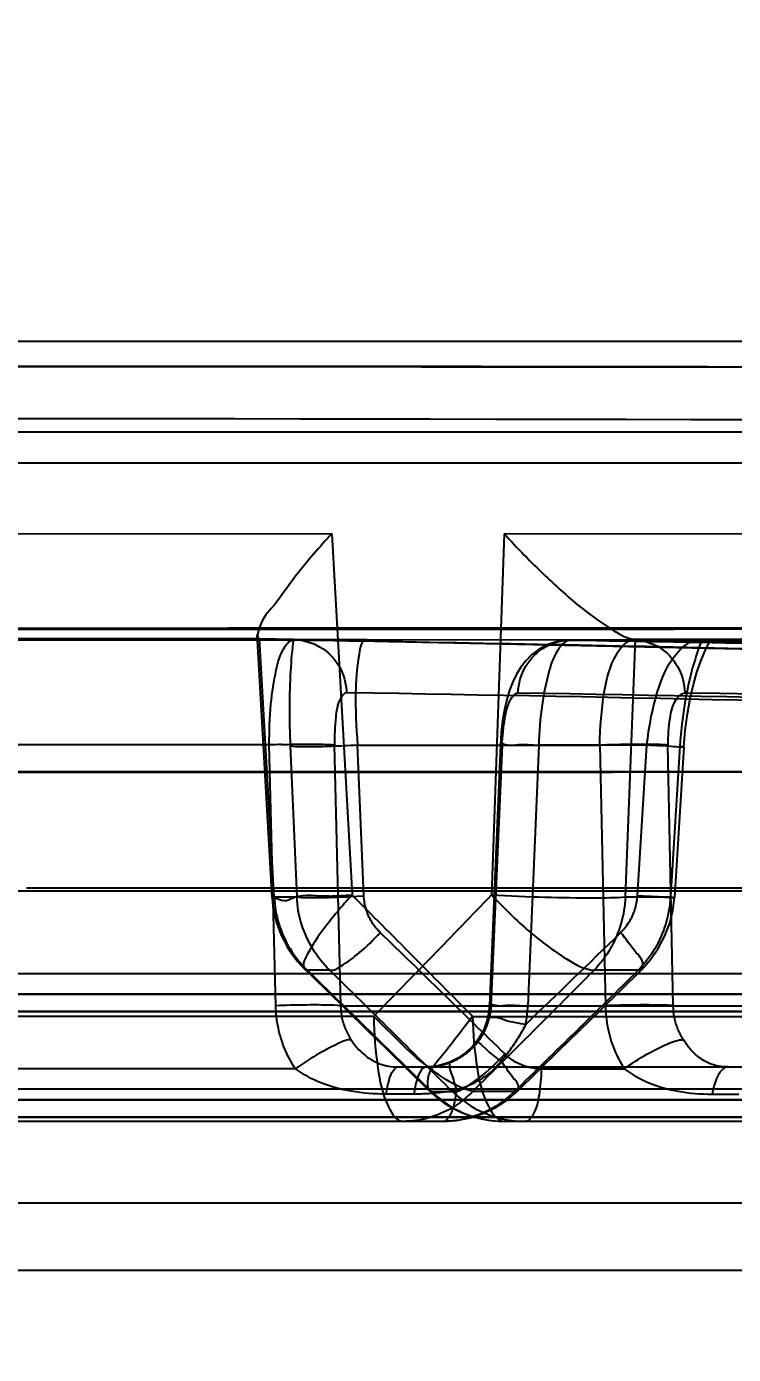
# Model space of a CAD drawing. Header units: millimetres. Extents: x 687 to 1107, y -116 to 478.
# Drawn here: x 945.372 to 946.151, y 377.089 to 378.553 of the extents above; entities that cross this region are included whole.
import ezdxf

# ---------------------------------------------------------------- set-up
doc = ezdxf.new("R2010")
doc.units = ezdxf.units.MM
doc.header["$LTSCALE"] = 0.1
doc.layers.add('DIM', color=3, linetype='Continuous')
doc.styles.get("Standard").update_dxf_attribs({"font": 'arial.ttf'})
doc.dimstyles.new('ISO-25', dxfattribs={"dimtxt": 2.5, "dimasz": 2.5, "dimexe": 1.25, "dimexo": 0.625, "dimtad": 1, "dimlfac": 5, "dimtxsty": 'Standard', "dimcen": 2.5, "dimadec": 0, "dimazin": 0, "dimtfac": 1, "dimtmove": 0, "dimatfit": 3, "dimfxl": 0, "dimarcsym": 0})

# ---------------------------------------------------------------- blocks, each defined once
blk = doc.blocks.new('*D66')
at = {"layer": 'Defpoints', "color": 0}
for p in [(944.6671, 406.9555), (944.6671, 389.8246), (1014.6687, 375.8242)]:
    blk.add_point(p, dxfattribs=at)
at = {"layer": 'DIM', "color": 0, "lineweight": -2}
for p, q in [((944.6671, 390.4496), (944.6671, 408.2055)), ((1014.6687, 376.4492), (1014.6687, 408.2055)), ((1012.1687, 406.9555), (947.1671, 406.9555))]:
    blk.add_line(p, q, dxfattribs=at)
at = {"layer": 'DIM', "color": 0}
for points in [[(947.1671, 407.3722), (947.1671, 406.5389), (944.6671, 406.9555)], [(1012.1687, 407.3722), (1012.1687, 406.5389), (1014.6687, 406.9555)]]:
    blk.add_solid(points, dxfattribs=at)
at = {"layer": 'DIM', "color": 0, "insert": (979.6679, 408.8578), "char_height": 2.5, "attachment_point": 5}
blk.add_mtext('350', dxfattribs=at)

msp = doc.modelspace()

# ---------------------------------------------------------------- linework, layer by layer
for p, q in [((949.1672, 378.2056), (944.6672, 378.2056)), ((949.0672, 378.1056), (940.267, 378.1056)), ((948.3579, 378.0723), (940.7904, 378.0697)), ((941.1601, 378.0699), (948.5429, 378.0724)), ((945.1481, 377.9938), (945.7084, 377.9935)), ((945.7084, 377.9935), (945.7308, 377.5952)), ((945.8987, 377.9933), (945.8847, 377.5952)), ((946.4283, 377.9927), (945.8987, 377.9933)), ((944.8251, 377.8768), (945.6668, 377.8765)), ((945.6287, 377.8778), (945.2755, 377.878)), ((945.6427, 377.5925), (945.6261, 377.8824)), ((945.6661, 377.877), (945.6288, 377.8777)), ((945.6449, 377.5931), (945.6288, 377.8775)), ((945.747, 377.8765), (945.6661, 377.877)), ((946.0412, 377.8762), (945.7469, 377.8765)), ((946.0414, 377.8762), (945.747, 377.8765)), ((946.1128, 377.8761), (945.9718, 377.8762)), ((945.972, 377.8762), (946.113, 377.8761)), ((946.0322, 377.5931), (946.0432, 377.8771)), ((946.0432, 377.8774), (946.3769, 377.877)), ((946.1165, 377.8766), (946.0432, 377.8773)), ((946.113, 377.8761), (946.1259, 377.8764)), ((945.6396, 377.7609), (944.8209, 377.7609)), ((945.6468, 377.4731), (945.6396, 377.7607)), ((945.6627, 377.7596), (945.6699, 377.5931)), ((945.711, 377.7607), (945.7182, 377.4731)), ((945.7438, 377.5941), (945.7369, 377.7607)), ((945.7369, 377.7605), (946.004, 377.7605)), ((945.8944, 377.7609), (945.8822, 377.4736)), ((945.8842, 377.4731), (945.8965, 377.7604)), ((945.8965, 377.7604), (945.8944, 377.7609)), ((945.9368, 377.7604), (945.9246, 377.4731)), ((946.0559, 377.7604), (945.9367, 377.7604)), ((946.004, 377.7604), (946.0101, 377.4731)), ((946.0454, 377.5941), (946.0559, 377.7603)), ((946.085, 377.4731), (946.0789, 377.7604)), ((946.0923, 377.7593), (946.0818, 377.5931)), ((946.0966, 377.7586), (946.0862, 377.5925)), ((951.1931, 377.5995), (944.8251, 377.5992)), ((945.372, 377.6032), (947.2832, 377.6032)), ((945.6449, 377.5931), (945.6699, 377.5931)), ((945.7289, 377.5934), (945.7438, 377.5941)), ((946.0322, 377.5931), (946.0818, 377.5931)), ((947.1372, 377.5084), (945.2732, 377.5084)), ((945.6788, 377.5135), (945.6814, 377.5123)), ((945.7062, 377.5123), (945.6814, 377.5123)), ((946.0464, 377.5123), (945.9977, 377.5123)), ((944.8234, 377.4857), (951.2204, 377.4857)), ((953.4392, 377.485), (944.8235, 377.4862)), ((963.4856, 377.4667), (925.8486, 377.4667)), ((927.8361, 377.4666), (956.7883, 377.4667)), ((945.7547, 377.4614), (944.3396, 377.4614)), ((945.7182, 377.4731), (963.2813, 377.4731)), ((945.7872, 377.4291), (945.7547, 377.4613)), ((945.8549, 377.4503), (945.8637, 377.4615)), ((945.8637, 377.4614), (947.1018, 377.4614)), ((945.8828, 377.4621), (945.8808, 377.4621)), ((945.8842, 377.4731), (945.8822, 377.4736)), ((946.085, 377.4731), (963.2877, 377.4731)), ((945.8713, 377.4358), (945.8695, 377.4356)), ((945.6683, 377.4035), (944.7882, 377.4035)), ((945.7815, 377.4056), (963.2928, 377.4056)), ((945.9394, 377.4035), (946.0309, 377.4035)), ((944.6672, 377.3816), (949.3176, 377.3817)), ((945.7988, 377.3756), (945.7684, 377.3756)), ((945.8183, 377.3785), (945.8415, 377.3785)), ((945.9096, 377.3785), (945.8638, 377.3786)), ((946.1277, 377.3756), (946.1573, 377.3756)), ((951.2816, 377.3691), (944.7631, 377.3692)), ((944.7632, 377.3693), (952.6613, 377.3693)), ((945.8312, 377.3456), (943.5031, 377.3456)), ((944.6666, 377.3503), (952.6626, 377.3504)), ((952.6626, 377.3503), (944.667, 377.3504)), ((948.9288, 377.3456), (945.8993, 377.3456)), ((952.6673, 377.2556), (936.667, 377.2556)), ((949.3393, 377.1809), (944.6672, 377.1811))]:
    msp.add_line(p, q)
for points in [[(948.2844, 378.1733), (948.1491, 378.1736), (947.9994, 378.174), (947.8368, 378.1744), (947.661, 378.1748), (947.4716, 378.1753), (947.2707, 378.1757), (947.0594, 378.1761), (946.8389, 378.1764), (946.6093, 378.1768), (946.3705, 378.1771), (946.1236, 378.1774), (945.8705, 378.1776), (945.6124, 378.1778), (945.3508, 378.178), (945.086, 378.1781), (944.819, 378.1782), (944.5509, 378.1782), (944.2829, 378.1781), (944.0166, 378.178), (943.7534, 378.1779)], [(948.2621, 378.1734), (948.1278, 378.1737), (947.9792, 378.1741), (947.8169, 378.1745), (947.6417, 378.1749), (947.4544, 378.1753), (947.2558, 378.1757), (947.0465, 378.1761), (946.8274, 378.1765), (946.5989, 378.1768), (946.363, 378.1772), (946.1216, 378.1774), (945.8737, 378.1777), (945.6199, 378.1779), (945.3622, 378.178), (945.1021, 378.1781), (944.8408, 378.1782), (944.5782, 378.1782), (944.3144, 378.1782), (944.051, 378.1781), (943.7898, 378.1779)], [(945.6667, 377.8765), (945.5283, 377.8766), (945.3886, 377.8767), (945.2485, 377.8767), (945.1078, 377.8768), (944.9664, 377.8768), (944.8251, 377.8768)], [(950.4171, 377.6606), (949.6058, 377.7168), (948.8023, 377.7649), (948.0068, 377.8048), (947.2192, 377.8367), (946.4394, 377.8605), (945.6677, 377.8765)], [(945.9718, 377.8762), (945.9586, 377.8749), (945.9468, 377.8712), (945.9371, 377.8661), (945.9292, 377.8602), (945.9225, 377.8535), (945.9169, 377.8464), (945.9121, 377.8386), (945.908, 377.8302), (945.9045, 377.821), (945.9014, 377.8108), (945.8989, 377.7997), (945.8968, 377.7875), (945.8953, 377.7745), (945.8944, 377.7609)], [(952.3611, 377.658), (951.2221, 377.7161), (950.1174, 377.7653), (949.047, 377.8055), (948.011, 377.8372), (947.0093, 377.8607), (946.042, 377.8762)], [(946.0966, 377.7586), (946.0982, 377.777), (946.1005, 377.7949), (946.1036, 377.8117), (946.1071, 377.8271), (946.1111, 377.8409), (946.1152, 377.8529), (946.1193, 377.8629), (946.1232, 377.8707), (946.1265, 377.8764)], [(946.0502, 377.5131), (946.06, 377.524), (946.0684, 377.5362), (946.0753, 377.5493), (946.0807, 377.5632), (946.0843, 377.5777), (946.0862, 377.5925)], [(945.6788, 377.5135), (945.7016, 377.4912), (945.7244, 377.4689), (945.7472, 377.4467), (945.7699, 377.4244), (945.7926, 377.4022), (945.8152, 377.38)], [(945.9131, 377.379), (945.936, 377.4013), (945.9589, 377.4236), (945.9818, 377.446), (946.0046, 377.4683), (946.0274, 377.4907), (946.0502, 377.5131)], [(945.8808, 377.4621), (945.8791, 377.4555), (945.8767, 377.4487), (945.8734, 377.4421), (945.8695, 377.4356)], [(945.8822, 377.4736), (945.8819, 377.4697), (945.8814, 377.4659), (945.8808, 377.4621)], [(945.8695, 377.4356), (945.8633, 377.4278), (945.8559, 377.421), (945.8476, 377.4153), (945.8385, 377.4108)], [(945.8385, 377.4108), (945.8321, 377.4085), (945.8254, 377.4069), (945.8188, 377.4059), (945.8124, 377.4056)], [(945.8312, 377.3456), (945.8461, 377.3465), (945.8609, 377.3494), (945.8752, 377.3542), (945.8888, 377.3608), (945.9015, 377.3691), (945.9131, 377.379)]]:
    msp.add_lwpolyline(points)
for centre, radius, start, end in [((945.6893, 376.3157), 1.4458, 91.4352, 91.9712), ((945.6669, 378.9992), 1.2405, 272.5251, 273.2336), ((945.4597, 382.8494), 5.2612, 272.6795, 272.9529), ((905.1172, 337.1122), 57.344, 44.719361, 44.907787), ((925.8039, 396.9688), 27.9029, 315.64379, 316.02697), ((945.7625, 377.5994), 0.12, 183.4746, 225.7302), ((905.3652, 335.9716), 57.9739, 45.63899, 45.828466), ((925.3855, 398.8082), 29.6281, 313.88025, 314.16167), ((905.4644, 336.257), 57.6143, 45.539788, 45.73011), ((905.5961, 336.802), 57.1502, 45.23467, 45.4255), ((925.9536, 397.439), 28.2637, 314.78476, 315.16829), ((925.3179, 398.564), 29.544, 314.18566, 314.55677), ((945.8104, 377.4768), 0.0739, 348.5075, 357.1395), ((945.7872, 377.4787), 0.1375, 349.0596, 357.6589), ((945.8993, 377.4656), 0.12, 224.2599, 270)]:
    msp.add_arc(centre, radius, start, end)
for points, knots in [([(940.6928, 378.1722), (940.6766, 378.1722), (940.6505, 378.1721), (940.6155, 378.172), (940.5867, 378.1719), (940.5757, 378.1719), (940.5601, 378.1718), (940.5713, 378.1719), (940.5821, 378.1719), (940.6219, 378.172), (940.6906, 378.1722), (940.805, 378.1726), (940.9554, 378.173), (941.2268, 378.1738), (941.6441, 378.1748), (942.11, 378.1758), (942.5355, 378.1765), (942.8874, 378.1771), (943.2566, 378.1775), (943.7735, 378.178), (944.434, 378.1783), (945.0987, 378.1782), (945.6268, 378.1779), (946.0119, 378.1776), (946.3838, 378.1771), (946.8439, 378.1765), (947.3619, 378.1756), (947.8675, 378.1744), (948.1559, 378.1737), (948.2626, 378.1734)], [0, 0, 0, 0, 0.005823, 0.010402, 0.013726, 0.015796, 0.016608, 0.017066, 0.018803, 0.021787, 0.031398, 0.045882, 0.065227, 0.089191, 0.149773, 0.225198, 0.267685, 0.312785, 0.360042, 0.409119, 0.51084, 0.613132, 0.663784, 0.713197, 0.76066, 0.806283, 0.889497, 0.959103, 1, 1, 1, 1]), ([(941.072, 378.1733), (941.2332, 378.1738), (941.6003, 378.1747), (942.2087, 378.176), (942.9204, 378.1771), (943.7062, 378.1779), (944.532, 378.1782), (945.3647, 378.1781), (946.1671, 378.1774), (946.904, 378.1764), (947.5513, 378.1751), (948.0628, 378.1739), (948.4634, 378.1728), (948.6405, 378.1722), (948.818, 378.1717), (948.682, 378.1721), (948.6399, 378.1722)], [0, 0, 0, 0, 0.061828, 0.140832, 0.233385, 0.334836, 0.44226, 0.550165, 0.654318, 0.74989, 0.833348, 0.901165, 0.950069, 0.977961, 0.983845, 1, 1, 1, 1]), ([(926.277, 377.8907), (929.3414, 377.9675), (935.4713, 378.0827), (944.6676, 378.1402), (953.8638, 378.0826), (959.9937, 377.9675), (963.0581, 377.8907)], [0, 0, 0, 0, 0.25, 0.5, 0.75, 1, 1, 1, 1]), ([(945.7084, 377.9935), (945.695, 377.9786), (945.6718, 377.9531), (945.6451, 377.9134), (945.6291, 377.8975), (945.6257, 377.8777), (945.6288, 377.8775)], [0, 0, 0, 0, 0.419986, 0.738458, 0.934249, 1, 1, 1, 1]), ([(945.8987, 377.9933), (945.913, 377.9775), (945.9409, 377.9491), (945.9811, 377.9127), (946.014, 377.8894), (946.0347, 377.8775), (946.0432, 377.8771)], [0, 0, 0, 0, 0.342271, 0.637829, 0.864278, 1, 1, 1, 1]), ([(944.667, 377.8881), (945.0706, 377.8881), (945.8772, 377.8883), (947.086, 377.889), (948.2918, 377.8897), (949.4933, 377.8902), (950.6887, 377.8903), (952.2636, 377.8901), (953.8207, 377.8899), (955.3507, 377.8896), (956.4552, 377.8895), (957.5152, 377.8893), (958.5133, 377.8891), (959.4275, 377.889), (960.2397, 377.8891), (960.9373, 377.8892), (961.514, 377.8893), (961.9179, 377.8895), (962.183, 377.8897), (962.386, 377.8898), (962.5935, 377.89), (962.7982, 377.8903), (962.9371, 377.8905), (963.0298, 377.8907), (963.1085, 377.8908), (963.1986, 377.891), (963.2968, 377.8912), (963.3826, 377.8913), (963.4559, 377.8915), (963.5179, 377.8916), (963.5624, 377.8917), (963.5925, 377.8918), (963.6109, 377.8918), (963.6266, 377.8919), (963.6395, 377.8919), (963.6486, 377.8919), (963.6546, 377.8919), (963.6581, 377.8919), (963.6609, 377.8919), (963.663, 377.8919), (963.6644, 377.8919), (963.6652, 377.8919), (963.6655, 377.8919), (963.6656, 377.8919)], [0, 0, 0, 0, 0.063732, 0.127369, 0.190866, 0.254139, 0.317094, 0.379625, 0.502835, 0.562966, 0.621227, 0.677238, 0.730352, 0.778832, 0.821598, 0.85859, 0.888999, 0.912651, 0.922367, 0.930873, 0.9447, 0.955137, 0.963199, 0.966622, 0.969786, 0.975624, 0.980838, 0.985306, 0.989164, 0.992421, 0.995086, 0.996199, 0.997167, 0.997992, 0.998674, 0.999215, 0.999432, 0.999615, 0.999763, 0.999877, 0.999956, 0.999982, 1, 1, 1, 1]), ([(963.0581, 377.8907), (963.0099, 377.8906), (962.9009, 377.8904), (962.7273, 377.8902), (962.5183, 377.8899), (962.2824, 377.8898), (962.004, 377.8896), (961.6714, 377.8894), (961.2614, 377.8892), (960.7632, 377.8891), (960.1833, 377.8891), (959.534, 377.889), (958.8251, 377.8891), (958.0913, 377.8892), (957.3392, 377.8894), (956.6118, 377.8895), (955.8935, 377.8896), (955.151, 377.8897), (954.3579, 377.8898), (953.5595, 377.8899), (952.796, 377.89), (952.1156, 377.8901), (951.4776, 377.8902), (950.8784, 377.8903), (950.2728, 377.8903), (949.6846, 377.8904), (949.1184, 377.8904), (948.61, 377.8903), (948.1361, 377.8902), (947.711, 377.8901), (947.2993, 377.89), (946.907, 377.8898), (946.5204, 377.8897), (946.1455, 377.8895), (945.7764, 377.8893), (945.4099, 377.8891), (945.0402, 377.8889), (944.7916, 377.8889), (944.6672, 377.8889)], [0, 0, 0, 0, 0.007865, 0.01778, 0.028328, 0.041955, 0.056264, 0.073729, 0.096226, 0.123137, 0.154999, 0.190818, 0.229056, 0.270639, 0.310512, 0.35174, 0.389304, 0.427678, 0.472863, 0.518671, 0.557925, 0.597414, 0.62966, 0.661992, 0.695165, 0.728437, 0.757945, 0.787531, 0.811366, 0.835242, 0.856876, 0.878536, 0.899228, 0.919939, 0.939685, 0.959446, 0.979719, 1, 1, 1, 1]), ([(945.6396, 377.7609), (945.6395, 377.7758), (945.6403, 377.8033), (945.6461, 377.8399), (945.6521, 377.864), (945.6623, 377.8766), (945.6668, 377.8765)], [0, 0, 0, 0, 0.364543, 0.674381, 0.888958, 1, 1, 1, 1]), ([(945.6661, 377.877), (945.6646, 377.8655), (945.6625, 377.8405), (945.6615, 377.8013), (945.6621, 377.7738), (945.6627, 377.7596)], [0, 0, 0, 0, 0.297756, 0.637119, 1, 1, 1, 1]), ([(945.6668, 377.8765), (945.8263, 377.874), (946.1318, 377.8682), (946.5707, 377.8572), (946.9721, 377.8448), (947.3385, 377.8318), (947.6735, 377.8183), (947.9792, 377.805), (948.2584, 377.7917), (948.5135, 377.7787), (948.7463, 377.7663), (948.9564, 377.7546), (949.1449, 377.7432), (949.3172, 377.7324), (949.4756, 377.7229), (949.6143, 377.7147), (949.7311, 377.7057), (949.8314, 377.6979), (949.9247, 377.6914), (950.0126, 377.6853), (950.0935, 377.6796), (950.1675, 377.6745), (950.2366, 377.6696), (950.3064, 377.665), (950.38, 377.6613), (950.452, 377.6584), (950.5161, 377.655), (950.5724, 377.651), (950.6282, 377.647), (950.6863, 377.6427), (950.7436, 377.6383), (950.7965, 377.6343), (950.8435, 377.6307), (950.8854, 377.6275), (950.9229, 377.6246), (950.9568, 377.6219), (950.9875, 377.6195), (951.0153, 377.6173), (951.0406, 377.6153), (951.0637, 377.6134), (951.0847, 377.6118), (951.1038, 377.6102), (951.1212, 377.6088), (951.1372, 377.6075), (951.1517, 377.6063), (951.1649, 377.6052), (951.1771, 377.6042), (951.1877, 377.6033), (951.1983, 377.6027), (951.2033, 377.6014), (951.2119, 377.6019), (951.2082, 377.5989), (951.2021, 377.6006), (951.1966, 377.5996), (951.1931, 377.5995)], [0, 0, 0, 0, 0.085898, 0.1646, 0.236515, 0.302172, 0.362109, 0.417091, 0.467033, 0.51264, 0.554692, 0.592596, 0.625983, 0.656442, 0.68559, 0.711449, 0.73126, 0.748681, 0.765679, 0.781595, 0.796157, 0.809383, 0.821519, 0.833477, 0.847089, 0.861216, 0.872267, 0.881681, 0.891627, 0.902392, 0.913051, 0.922581, 0.930971, 0.938465, 0.94519, 0.95126, 0.956759, 0.961756, 0.966301, 0.970439, 0.974209, 0.977645, 0.980778, 0.983637, 0.986253, 0.988622, 0.990789, 0.992785, 0.994552, 0.995992, 0.996809, 0.99698, 0.998161, 1, 1, 1, 1]), ([(945.6668, 377.8765), (945.6768, 377.8765), (945.697, 377.8709), (945.7188, 377.8485), (945.7245, 377.8283), (945.7248, 377.8181)], [0, 0, 0, 0, 0.332504, 0.661629, 1, 1, 1, 1]), ([(945.747, 377.8765), (945.7411, 377.8766), (945.7363, 377.848), (945.7337, 377.8158), (945.7353, 377.7799), (945.7369, 377.7607)], [0, 0, 0, 0, 0.151351, 0.510619, 1, 1, 1, 1]), ([(945.9138, 377.8181), (945.9142, 377.8284), (945.9201, 377.8486), (945.942, 377.8708), (945.9621, 377.8762), (945.972, 377.8762)], [0, 0, 0, 0, 0.341958, 0.671108, 1, 1, 1, 1]), ([(945.972, 377.8762), (945.9668, 377.8763), (945.955, 377.8643), (945.9467, 377.8394), (945.9391, 377.8029), (945.9372, 377.7752), (945.9367, 377.7604)], [0, 0, 0, 0, 0.121748, 0.339549, 0.645258, 1, 1, 1, 1]), ([(945.972, 377.8762), (946.1231, 377.8738), (946.4128, 377.8684), (946.8291, 377.8582), (947.21, 377.847), (947.558, 377.8352), (947.8765, 377.823), (948.1684, 377.8107), (948.4351, 377.7988), (948.6788, 377.7868), (948.9016, 377.7753), (949.1057, 377.7646), (949.292, 377.7542), (949.4611, 377.7443), (949.6139, 377.7353), (949.7523, 377.7262), (949.8817, 377.7188), (949.9957, 377.709), (950.0924, 377.7075), (950.1706, 377.6906), (950.2437, 377.6777), (950.3167, 377.6729), (950.3849, 377.6686), (950.4468, 377.6644), (950.5031, 377.6607), (950.5552, 377.6574), (950.6064, 377.6558), (950.663, 377.6604), (950.727, 377.6631), (950.7919, 377.649), (950.8548, 377.6405), (950.9158, 377.6351), (950.9762, 377.6301), (951.0334, 377.6256), (951.0849, 377.6215), (951.1306, 377.6179), (951.1715, 377.6147), (951.2083, 377.6118), (951.2416, 377.6092), (951.2718, 377.6068), (951.2993, 377.6046), (951.3244, 377.6027), (951.3473, 377.6008), (951.3681, 377.5992), (951.3872, 377.5977), (951.4046, 377.5963), (951.4206, 377.5951), (951.4352, 377.5939), (951.4485, 377.5929), (951.4607, 377.592), (951.4719, 377.5912), (951.4822, 377.5905), (951.4915, 377.5899), (951.5, 377.5894), (951.5075, 377.5891), (951.5139, 377.5893), (951.5186, 377.5895), (951.5225, 377.5921), (951.519, 377.5967), (951.5128, 377.5986), (951.507, 377.5994), (951.5037, 377.5994)], [0, 0, 0, 0, 0.081261, 0.155751, 0.223797, 0.286087, 0.342926, 0.395135, 0.443125, 0.48643, 0.526248, 0.563026, 0.596327, 0.62654, 0.654067, 0.678569, 0.701147, 0.723717, 0.740068, 0.752959, 0.766582, 0.779975, 0.792249, 0.8033, 0.81333, 0.822547, 0.831369, 0.840819, 0.853128, 0.865565, 0.876348, 0.887213, 0.898479, 0.908918, 0.91809, 0.926249, 0.933556, 0.940139, 0.946096, 0.951506, 0.956431, 0.960921, 0.965017, 0.968756, 0.972172, 0.975295, 0.978153, 0.980768, 0.983162, 0.985356, 0.987363, 0.989197, 0.990871, 0.992394, 0.993754, 0.994925, 0.995814, 0.99635, 0.996965, 0.998222, 1, 1, 1, 1]), ([(946.004, 377.7604), (946.004, 377.7799), (946.0073, 377.8148), (946.0159, 377.8543), (946.0333, 377.8763), (946.0414, 377.8762)], [0, 0, 0, 0, 0.460186, 0.808561, 1, 1, 1, 1]), ([(946.0414, 377.8762), (946.051, 377.8762), (946.0708, 377.8705), (946.0918, 377.8482), (946.0974, 377.8282), (946.0977, 377.8181)], [0, 0, 0, 0, 0.327626, 0.658005, 1, 1, 1, 1]), ([(946.0414, 377.8762), (946.2875, 377.8732), (946.7339, 377.8664), (947.3833, 377.8532), (947.962, 377.8389), (948.4849, 377.8239), (948.9263, 377.8097), (949.2953, 377.797), (949.6245, 377.7848), (949.946, 377.7719), (950.26, 377.7594), (950.5496, 377.7472), (950.7973, 377.7343), (951.0158, 377.7233), (951.2089, 377.7163), (951.3956, 377.7098), (951.5755, 377.6898), (951.7549, 377.6583), (951.9227, 377.6477), (952.0817, 377.6415), (952.2412, 377.654), (952.3982, 377.6634), (952.5323, 377.6257), (952.6397, 377.6098), (952.7245, 377.6002), (952.796, 377.5935), (952.8574, 377.5884), (952.9104, 377.5843), (952.9567, 377.581), (952.9974, 377.5782), (953.0334, 377.5758), (953.0657, 377.5738), (953.0949, 377.572), (953.1218, 377.5705), (953.1471, 377.569), (953.1716, 377.5677), (953.1963, 377.5665), (953.2265, 377.5651), (953.264, 377.5639), (953.3071, 377.5626), (953.3515, 377.5647), (953.3862, 377.5617), (953.4193, 377.5813), (953.4067, 377.599), (953.4015, 377.5987)], [0, 0, 0, 0, 0.099701, 0.180826, 0.263056, 0.334141, 0.392697, 0.441911, 0.483682, 0.526118, 0.572255, 0.610957, 0.643517, 0.672723, 0.699528, 0.721784, 0.748357, 0.772797, 0.795468, 0.816394, 0.837136, 0.860399, 0.879352, 0.893082, 0.904361, 0.913942, 0.922168, 0.929286, 0.935496, 0.940952, 0.945803, 0.950131, 0.954045, 0.957661, 0.961049, 0.964303, 0.967611, 0.97103, 0.976565, 0.982799, 0.988557, 0.994235, 0.997881, 1, 1, 1, 1]), ([(953.4015, 377.5987), (953.423, 377.5997), (953.4982, 377.603), (953.3739, 377.6195), (953.2669, 377.6206), (953.0463, 377.633), (952.7898, 377.6418), (952.4863, 377.6529), (952.1581, 377.6645), (951.865, 377.6771), (951.6061, 377.6937), (951.3074, 377.7121), (950.9334, 377.7269), (950.4996, 377.7481), (950.0376, 377.767), (949.5065, 377.7882), (948.9142, 377.8093), (948.255, 377.8303), (947.5731, 377.8487), (946.8238, 377.8649), (946.3154, 377.8728), (946.0414, 377.8762)], [0, 0, 0, 0, 0.00864, 0.014652, 0.03226, 0.064401, 0.095957, 0.137352, 0.185129, 0.227664, 0.254722, 0.288956, 0.347449, 0.404508, 0.462822, 0.532499, 0.617258, 0.70004, 0.796475, 0.890317, 1, 1, 1, 1]), ([(946.0559, 377.7604), (946.058, 377.7803), (946.0648, 377.8157), (946.0812, 377.8571), (946.1033, 377.8762), (946.113, 377.8761)], [0, 0, 0, 0, 0.443739, 0.785142, 1, 1, 1, 1]), ([(946.1165, 377.8766), (946.112, 377.8653), (946.1041, 377.8406), (946.0961, 377.8013), (946.0932, 377.7735), (946.0923, 377.7593)], [0, 0, 0, 0, 0.304954, 0.643423, 1, 1, 1, 1]), ([(945.7252, 377.8182), (945.7218, 377.8181), (945.7147, 377.8076), (945.7123, 377.7883), (945.7113, 377.7709), (945.7114, 377.7607)], [0, 0, 0, 0, 0.16536, 0.502681, 1, 1, 1, 1]), ([(951.2506, 377.5411), (950.6368, 377.5925), (949.4092, 377.6815), (947.567, 377.7739), (946.3388, 377.808), (945.7252, 377.8182)], [0, 0, 0, 0, 0.333958, 0.66724, 1, 1, 1, 1]), ([(945.8961, 377.7604), (945.8966, 377.7703), (945.8985, 377.7875), (945.9027, 377.807), (945.9097, 377.8175), (945.9134, 377.8182)], [0, 0, 0, 0, 0.47727, 0.818877, 1, 1, 1, 1]), ([(945.9134, 377.8182), (946.5287, 377.8078), (947.7592, 377.7735), (949.6037, 377.6812), (950.8318, 377.5924), (951.4454, 377.5412)], [0, 0, 0, 0, 0.333263, 0.666545, 1, 1, 1, 1]), ([(946.0793, 377.7604), (946.0792, 377.7704), (946.0805, 377.7875), (946.0847, 377.8084), (946.0939, 377.8177), (946.098, 377.8181)], [0, 0, 0, 0, 0.467671, 0.803109, 1, 1, 1, 1]), ([(946.098, 377.8181), (946.9156, 377.8066), (948.5512, 377.7706), (951.0049, 377.678), (952.6403, 377.5906), (953.4581, 377.5404)], [0, 0, 0, 0, 0.332999, 0.666308, 1, 1, 1, 1]), ([(945.6531, 377.7611), (945.6616, 377.7613), (945.6769, 377.7616), (945.6962, 377.7614), (945.707, 377.7612), (945.711, 377.7607)], [0, 0, 0, 0, 0.43757, 0.792266, 1, 1, 1, 1]), ([(945.6627, 377.7596), (945.6664, 377.7589), (945.6773, 377.7589), (945.6968, 377.7589), (945.7127, 377.7595), (945.7216, 377.7599)], [0, 0, 0, 0, 0.190639, 0.548472, 1, 1, 1, 1]), ([(945.8944, 377.7609), (945.8944, 377.7627), (945.9052, 377.7593), (945.9157, 377.7622), (945.9294, 377.7607), (945.9368, 377.7604)], [0, 0, 0, 0, 0.126338, 0.479771, 1, 1, 1, 1]), ([(946.0789, 377.7604), (946.0732, 377.761), (946.0583, 377.7612), (946.0333, 377.7612), (946.0141, 377.7607), (946.004, 377.7604)], [0, 0, 0, 0, 0.231472, 0.594791, 1, 1, 1, 1]), ([(946.0923, 377.7593), (946.0935, 377.7591), (946.1011, 377.7574), (946.071, 377.76), (946.0648, 377.7598), (946.0559, 377.7603)], [0, 0, 0, 0, 0.08346, 0.390911, 1, 1, 1, 1]), ([(963.8834, 377.7339), (963.8833, 377.7339), (963.883, 377.7339), (963.8822, 377.7339), (963.8808, 377.7339), (963.8787, 377.7339), (963.8759, 377.7339), (963.8724, 377.7339), (963.8664, 377.7339), (963.8573, 377.7339), (963.8443, 377.7339), (963.8287, 377.7339), (963.8103, 377.7338), (963.7802, 377.7338), (963.7357, 377.7336), (963.6738, 377.7335), (963.6005, 377.7333), (963.5148, 377.7332), (963.4166, 377.733), (963.3266, 377.7328), (963.2478, 377.7327), (963.1549, 377.7325), (963.0154, 377.7323), (962.8091, 377.732), (962.5995, 377.7318), (962.3941, 377.7316), (962.1245, 377.7314), (961.7126, 377.7313), (961.1237, 377.7311), (960.4103, 377.731), (959.5797, 377.731), (958.6456, 377.7311), (957.6281, 377.7313), (956.5504, 377.7314), (955.4305, 377.7316), (953.8837, 377.7318), (952.3124, 377.7321), (950.7254, 377.7323), (949.5227, 377.7322), (948.3143, 377.7317), (947.1013, 377.731), (945.8851, 377.7303), (945.0733, 377.7301), (944.6671, 377.73)], [0, 0, 0, 0, 0.000018, 0.000044, 0.000122, 0.000234, 0.00038, 0.000561, 0.000776, 0.001311, 0.001985, 0.002801, 0.003758, 0.004858, 0.007491, 0.01071, 0.014522, 0.018937, 0.024088, 0.029858, 0.032987, 0.036376, 0.044374, 0.054763, 0.068576, 0.077093, 0.086843, 0.110664, 0.141389, 0.178788, 0.222043, 0.271058, 0.324611, 0.3809, 0.439303, 0.499452, 0.622372, 0.684611, 0.747218, 0.810128, 0.873273, 0.936586, 1, 1, 1, 1]), ([(944.6674, 377.7311), (945.0753, 377.7311), (945.8902, 377.7313), (947.1104, 377.7318), (948.3257, 377.7323), (949.5349, 377.7326), (950.7379, 377.7325), (952.3279, 377.7323), (954.2807, 377.732), (956.1976, 377.7317), (957.6686, 377.7315), (958.6891, 377.7313), (959.4902, 377.7312), (960.0815, 377.7312), (960.4843, 377.7312), (960.8573, 377.7313), (961.1983, 377.7313), (961.506, 377.7314), (961.851, 377.7315), (962.2084, 377.7317), (962.5608, 377.7319), (962.8267, 377.7322), (963.0277, 377.7325), (963.1837, 377.7327), (963.3114, 377.733), (963.4216, 377.7332), (963.5432, 377.7334), (963.6658, 377.7337), (963.7783, 377.7339), (963.8459, 377.734), (963.876, 377.7341), (963.8835, 377.7341)], [0, 0, 0, 0, 0.063689, 0.12722, 0.190484, 0.253422, 0.316005, 0.378287, 0.501663, 0.620872, 0.677539, 0.731322, 0.780187, 0.802618, 0.82362, 0.843074, 0.860853, 0.87686, 0.891117, 0.91471, 0.932661, 0.94612, 0.956222, 0.964048, 0.970467, 0.976161, 0.981256, 0.989445, 0.995302, 0.998822, 1, 1, 1, 1]), ([(944.8251, 377.5997), (945.1822, 377.5997), (945.8959, 377.5998), (946.9746, 377.5998), (948.0601, 377.5999), (949.1514, 377.5999), (950.2384, 377.5997), (951.3097, 377.5995), (952.3634, 377.5991), (953.0565, 377.5988), (953.4015, 377.5987)], [0, 0, 0, 0, 0.124907, 0.249662, 0.377317, 0.504609, 0.63142, 0.757526, 0.87934, 1, 1, 1, 1]), ([(945.7057, 377.594), (945.6929, 377.5934), (945.6696, 377.5983), (945.6566, 377.5852), (945.6444, 377.593), (945.6449, 377.5931)], [0, 0, 0, 0, 0.625327, 0.977293, 1, 1, 1, 1]), ([(945.6449, 377.5931), (945.6454, 377.5831), (945.6489, 377.5631), (945.6614, 377.5353), (945.6741, 377.5194), (945.6814, 377.5123)], [0, 0, 0, 0, 0.332511, 0.664169, 1, 1, 1, 1]), ([(945.7062, 377.5123), (945.699, 377.5193), (945.6864, 377.5352), (945.6739, 377.5629), (945.6704, 377.583), (945.6699, 377.5931)], [0, 0, 0, 0, 0.331733, 0.66456, 1, 1, 1, 1]), ([(945.67, 377.5931), (945.6737, 377.5923), (945.6846, 377.5925), (945.7042, 377.5924), (945.7201, 377.593), (945.7289, 377.5934)], [0, 0, 0, 0, 0.193036, 0.54926, 1, 1, 1, 1]), ([(945.7308, 377.5952), (945.7199, 377.5832), (945.7011, 377.5608), (945.6851, 377.5374), (945.6751, 377.5171), (945.6788, 377.5135)], [0, 0, 0, 0, 0.489956, 0.842626, 1, 1, 1, 1]), ([(945.7619, 377.5538), (945.7583, 377.5573), (945.7519, 377.5652), (945.7458, 377.5791), (945.7441, 377.5892), (945.7438, 377.5941)], [0, 0, 0, 0, 0.333478, 0.667791, 1, 1, 1, 1]), ([(945.8847, 377.5952), (945.9044, 377.5942), (945.942, 377.5926), (945.9912, 377.592), (946.0207, 377.5922), (946.0322, 377.5931)], [0, 0, 0, 0, 0.401067, 0.765676, 1, 1, 1, 1]), ([(945.8848, 377.5952), (945.8978, 377.581), (945.924, 377.5554), (945.9612, 377.5275), (945.9867, 377.513), (945.9977, 377.5123)], [0, 0, 0, 0, 0.409108, 0.767958, 1, 1, 1, 1]), ([(946.0322, 377.5931), (946.0317, 377.583), (946.0284, 377.5631), (946.0166, 377.5353), (946.0045, 377.5194), (945.9977, 377.5123)], [0, 0, 0, 0, 0.33738, 0.671416, 1, 1, 1, 1]), ([(946.0269, 377.5538), (946.0305, 377.5573), (946.0369, 377.5653), (946.0432, 377.5791), (946.0451, 377.5891), (946.0454, 377.5941)], [0, 0, 0, 0, 0.333182, 0.667829, 1, 1, 1, 1]), ([(946.0818, 377.5931), (946.0831, 377.593), (946.0905, 377.5914), (946.0607, 377.5938), (946.0546, 377.5935), (946.0454, 377.5941)], [0, 0, 0, 0, 0.085231, 0.370226, 1, 1, 1, 1]), ([(946.0818, 377.5931), (946.0813, 377.583), (946.0778, 377.563), (946.0656, 377.5353), (946.0533, 377.5194), (946.0464, 377.5123)], [0, 0, 0, 0, 0.336574, 0.669606, 1, 1, 1, 1]), ([(945.7062, 377.5123), (945.7104, 377.5115), (945.7227, 377.519), (945.7407, 377.5322), (945.7546, 377.5459), (945.7619, 377.5538)], [0, 0, 0, 0, 0.18635, 0.543116, 1, 1, 1, 1]), ([(946.0464, 377.5123), (946.0484, 377.512), (946.0549, 377.5205), (946.0398, 377.535), (946.0332, 377.5467), (946.0269, 377.5538)], [0, 0, 0, 0, 0.123828, 0.444975, 1, 1, 1, 1]), ([(945.6683, 377.4035), (945.6639, 377.4103), (945.6561, 377.4248), (945.6488, 377.4484), (945.6469, 377.4649), (945.6467, 377.4731)], [0, 0, 0, 0, 0.331515, 0.665, 1, 1, 1, 1]), ([(945.7182, 377.4731), (945.7134, 377.4738), (945.7, 377.4739), (945.6762, 377.474), (945.6573, 377.4735), (945.6468, 377.4731)], [0, 0, 0, 0, 0.205813, 0.557735, 1, 1, 1, 1]), ([(945.7182, 377.4731), (945.7182, 377.4687), (945.7192, 377.4598), (945.7232, 377.4471), (945.7274, 377.4393), (945.7298, 377.4356)], [0, 0, 0, 0, 0.334832, 0.668146, 1, 1, 1, 1]), ([(945.7547, 377.4613), (945.7549, 377.4422), (945.758, 377.4074), (945.7651, 377.3699), (945.7795, 377.3456), (945.7872, 377.3456)], [0, 0, 0, 0, 0.461033, 0.815266, 1, 1, 1, 1]), ([(945.8637, 377.4615), (945.8639, 377.4423), (945.8673, 377.4076), (945.8753, 377.369), (945.8913, 377.3456), (945.8993, 377.3456)], [0, 0, 0, 0, 0.455437, 0.808147, 1, 1, 1, 1]), ([(945.8713, 377.4358), (945.8732, 377.4385), (945.8765, 377.444), (945.8805, 377.4528), (945.8822, 377.459), (945.8828, 377.4621)], [0, 0, 0, 0, 0.336067, 0.670309, 1, 1, 1, 1]), ([(945.8808, 377.4621), (945.8805, 377.4604), (945.8915, 377.4611), (945.9011, 377.4558), (945.9149, 377.4541), (945.9223, 377.4526)], [0, 0, 0, 0, 0.123558, 0.467326, 1, 1, 1, 1]), ([(945.8822, 377.4736), (945.8822, 377.4754), (945.893, 377.472), (945.9035, 377.4751), (945.9172, 377.4728), (945.9246, 377.4731)], [0, 0, 0, 0, 0.126152, 0.480285, 1, 1, 1, 1]), ([(946.085, 377.4731), (946.0794, 377.4737), (946.065, 377.4739), (946.04, 377.474), (946.0206, 377.4735), (946.0101, 377.4731)], [0, 0, 0, 0, 0.2256, 0.57793, 1, 1, 1, 1]), ([(946.0101, 377.4731), (946.0102, 377.4649), (946.012, 377.4485), (946.0191, 377.4249), (946.0266, 377.4103), (946.0309, 377.4035)], [0, 0, 0, 0, 0.33556, 0.669202, 1, 1, 1, 1]), ([(946.0961, 377.4356), (946.0938, 377.4393), (946.0897, 377.4471), (946.0859, 377.4598), (946.085, 377.4686), (946.085, 377.4731)], [0, 0, 0, 0, 0.330887, 0.663855, 1, 1, 1, 1]), ([(945.8183, 377.3785), (945.8146, 377.3796), (945.8123, 377.3975), (945.8308, 377.4186), (945.8457, 377.4383), (945.8549, 377.4503)], [0, 0, 0, 0, 0.133375, 0.469546, 1, 1, 1, 1]), ([(945.9223, 377.4526), (945.9199, 377.4479), (945.9147, 377.4386), (945.9056, 377.425), (945.8988, 377.4162), (945.8951, 377.4119)], [0, 0, 0, 0, 0.320782, 0.654501, 1, 1, 1, 1]), ([(945.7298, 377.4356), (945.7251, 377.4358), (945.7129, 377.4302), (945.6925, 377.4198), (945.6769, 377.4095), (945.6683, 377.4035)], [0, 0, 0, 0, 0.201279, 0.550668, 1, 1, 1, 1]), ([(945.7298, 377.4356), (945.7336, 377.4295), (945.7429, 377.4188), (945.7609, 377.4078), (945.7746, 377.4056), (945.7815, 377.4056)], [0, 0, 0, 0, 0.348867, 0.66894, 1, 1, 1, 1]), ([(945.8391, 377.4107), (945.8434, 377.4124), (945.8518, 377.4166), (945.8627, 377.4251), (945.8687, 377.4321), (945.8713, 377.4358)], [0, 0, 0, 0, 0.33687, 0.67093, 1, 1, 1, 1]), ([(945.8695, 377.4356), (945.8686, 377.4343), (945.8746, 377.4291), (945.8813, 377.4222), (945.8902, 377.4156), (945.8951, 377.4119)], [0, 0, 0, 0, 0.131914, 0.47083, 1, 1, 1, 1]), ([(946.0309, 377.4035), (946.039, 377.4093), (946.0546, 377.4195), (946.0763, 377.4303), (946.0903, 377.4358), (946.0962, 377.4356)], [0, 0, 0, 0, 0.40589, 0.760893, 1, 1, 1, 1]), ([(946.1452, 377.4056), (946.1385, 377.4056), (946.1254, 377.4077), (946.1083, 377.419), (946.0998, 377.4295), (946.0961, 377.4356)], [0, 0, 0, 0, 0.331957, 0.647319, 1, 1, 1, 1]), ([(945.8638, 377.3786), (945.8572, 377.38), (945.8408, 377.3868), (945.8156, 377.4047), (945.7965, 377.4196), (945.7872, 377.4291)], [0, 0, 0, 0, 0.220658, 0.56764, 1, 1, 1, 1]), ([(945.8415, 377.3785), (945.846, 377.3774), (945.8588, 377.3845), (945.8775, 377.3979), (945.8917, 377.4118), (945.8992, 377.4199)], [0, 0, 0, 0, 0.191134, 0.539225, 1, 1, 1, 1]), ([(945.9394, 377.4035), (945.9344, 377.4035), (945.9245, 377.4048), (945.9107, 377.4105), (945.9027, 377.4165), (945.8992, 377.4199)], [0, 0, 0, 0, 0.333784, 0.667374, 1, 1, 1, 1]), ([(945.7684, 377.3756), (945.7556, 377.3757), (945.7311, 377.3775), (945.6969, 377.3865), (945.677, 377.3972), (945.6683, 377.4035)], [0, 0, 0, 0, 0.365017, 0.695092, 1, 1, 1, 1]), ([(945.7684, 377.3756), (945.7692, 377.3809), (945.7711, 377.39), (945.7746, 377.4005), (945.7795, 377.4056), (945.7816, 377.4056)], [0, 0, 0, 0, 0.475587, 0.810372, 1, 1, 1, 1]), ([(945.8125, 377.4056), (945.8103, 377.4056), (945.8053, 377.4008), (945.8017, 377.3902), (945.7996, 377.381), (945.7988, 377.3756)], [0, 0, 0, 0, 0.187217, 0.518451, 1, 1, 1, 1]), ([(945.8127, 377.4056), (945.8155, 377.4056), (945.8214, 377.406), (945.8302, 377.4077), (945.8361, 377.4096), (945.8391, 377.4107)], [0, 0, 0, 0, 0.310774, 0.649594, 1, 1, 1, 1]), ([(945.8391, 377.4107), (945.8382, 377.4112), (945.8378, 377.4031), (945.8414, 377.3967), (945.844, 377.386), (945.846, 377.3803)], [0, 0, 0, 0, 0.092542, 0.428358, 1, 1, 1, 1]), ([(945.8951, 377.4119), (945.8911, 377.4069), (945.8818, 377.3976), (945.8651, 377.3868), (945.8525, 377.3821), (945.846, 377.3803)], [0, 0, 0, 0, 0.326188, 0.659974, 1, 1, 1, 1]), ([(945.9096, 377.3785), (945.9112, 377.3782), (945.9173, 377.3838), (945.905, 377.3966), (945.9001, 377.4059), (945.8951, 377.4119)], [0, 0, 0, 0, 0.125524, 0.42988, 1, 1, 1, 1]), ([(945.9394, 377.4035), (945.9393, 377.3939), (945.9376, 377.3766), (945.9337, 377.3573), (945.9257, 377.3456), (945.9217, 377.3456)], [0, 0, 0, 0, 0.455163, 0.808622, 1, 1, 1, 1]), ([(946.0309, 377.4035), (946.0393, 377.3973), (946.0584, 377.3865), (946.0915, 377.3775), (946.1152, 377.3757), (946.1277, 377.3756)], [0, 0, 0, 0, 0.305763, 0.634755, 1, 1, 1, 1]), ([(946.1453, 377.4056), (946.1427, 377.4056), (946.1366, 377.4014), (946.1313, 377.3903), (946.1287, 377.381), (946.1277, 377.3756)], [0, 0, 0, 0, 0.212462, 0.540918, 1, 1, 1, 1]), ([(945.8638, 377.3786), (945.8571, 377.3717), (945.842, 377.3596), (945.8155, 377.3482), (945.7966, 377.3456), (945.7872, 377.3456)], [0, 0, 0, 0, 0.338152, 0.6707, 1, 1, 1, 1]), ([(945.846, 377.3803), (945.841, 377.3793), (945.8307, 377.3775), (945.8149, 377.3759), (945.8042, 377.3756), (945.7988, 377.3756)], [0, 0, 0, 0, 0.32647, 0.660097, 1, 1, 1, 1]), ([(945.8183, 377.3785), (945.8254, 377.3716), (945.8416, 377.3595), (945.8695, 377.3481), (945.8894, 377.3456), (945.8993, 377.3456)], [0, 0, 0, 0, 0.334465, 0.667611, 1, 1, 1, 1]), ([(945.846, 377.3803), (945.8453, 377.3742), (945.8432, 377.3636), (945.8393, 377.3515), (945.8337, 377.3456), (945.8312, 377.3456)], [0, 0, 0, 0, 0.472116, 0.810355, 1, 1, 1, 1]), ([(945.9096, 377.3785), (945.9026, 377.3716), (945.8871, 377.3596), (945.8601, 377.3482), (945.8408, 377.3456), (945.8312, 377.3456)], [0, 0, 0, 0, 0.33719, 0.669057, 1, 1, 1, 1]), ([(945.8415, 377.3785), (945.8486, 377.3716), (945.8645, 377.3595), (945.8921, 377.3482), (945.9119, 377.3456), (945.9217, 377.3456)], [0, 0, 0, 0, 0.335188, 0.667272, 1, 1, 1, 1])]:
    msp.add_open_spline(points, degree=3, knots=knots)

# ---------------------------------------------------------------- dimensions: what is measured, and where the dimension line sits
at = {"layer": 'DIM'}
dim = msp.add_linear_dim(base=(944.6671, 406.9555), p1=(1014.6687, 375.8242), p2=(944.6671, 389.8246), text='350', dimstyle='ISO-25', dxfattribs=at)
dim.commit()
dim.dimension.update_dxf_attribs({"geometry": '*D66', "text_midpoint": (979.6679, 408.8578)})

doc.saveas('drawing.dxf')
